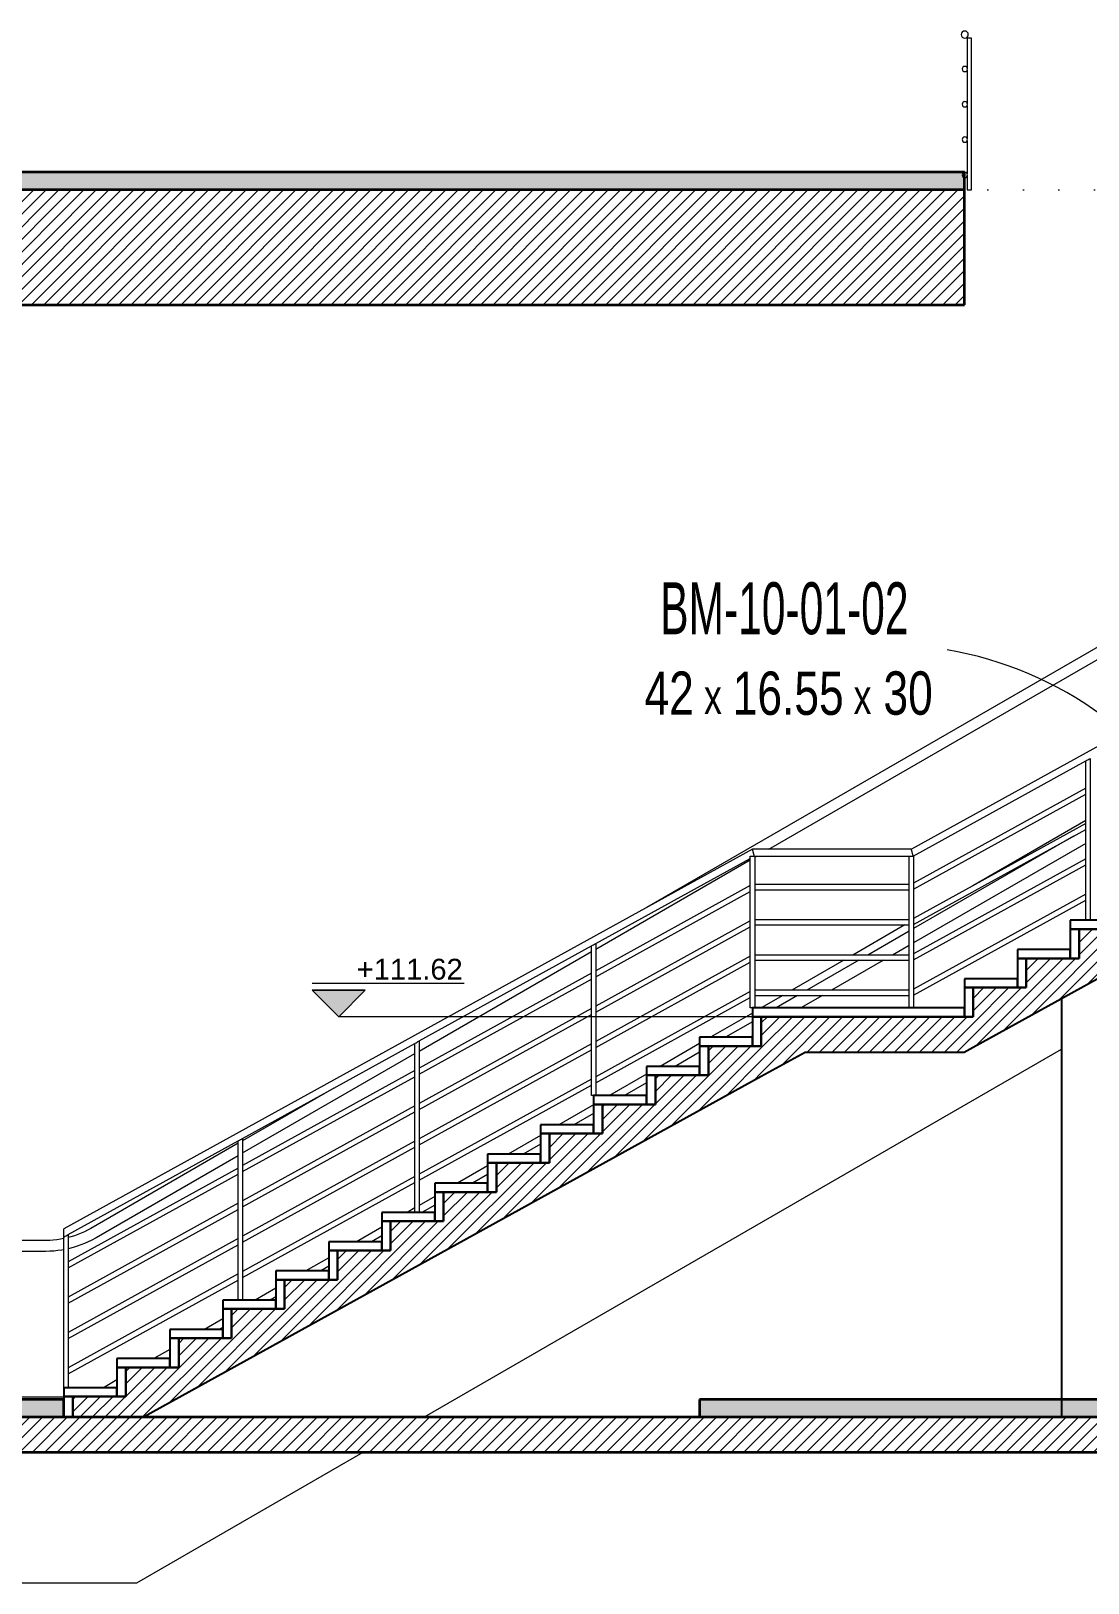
# Model space of a CAD drawing. Header units: centimetres. Extents: x -15511 to 6948, y 9649 to 14173.
# Drawn here: x -5521 to -4922, y 10841 to 11720 of the extents above; entities that cross this region are included whole.
import ezdxf

# ---------------------------------------------------------------- set-up
doc = ezdxf.new("R2010")
doc.units = ezdxf.units.CM
doc.header["$LTSCALE"] = 200
doc.linetypes.add('Dot 1mm', pattern=[0.1, 0, -0.1])
for name, color, linetype, lineweight in [('A-DETL-THIN', 151, 'Continuous', 9), ('A-FLOR', 192, 'Continuous', 9), ('A-FLOR-HRAL', 11, 'Continuous', 9), ('A-FLOR-LEVL', 51, 'Continuous', 9), ('A-FLOR-PATT', 8, 'Continuous', 35), ('A-GENM', 13, 'Continuous', 9), ('A-WALL', 113, 'Continuous', 9), ('G-ANNO-DIMS', 111, 'Continuous', 9), ('S-STRS', 31, 'Continuous', 9), ('S-STRS-IDEN', 31, 'Continuous', 9)]:
    doc.layers.add(name, color=color, linetype=linetype, lineweight=lineweight)
doc.styles.add('Arial_4', font='arial.ttf', dxfattribs={"height": 11.802395})
doc.styles.add('Swis721 LtCn BT_1', font='swisscl.ttf', dxfattribs={"height": 19.599384})
doc.styles.add('Swis721 LtCn BT_3', font='swisscl.ttf', dxfattribs={"height": 24.49923})
doc.styles.add('Swis721 LtCn BT_4', font='swisscl.ttf', dxfattribs={"width": 0.8, "height": 29.399076})
pattern_1 = [(45, (-4285.505, 12015), (-3.535534, 3.535534), [])]
pattern_2 = [(50, (-4285.505, 12015), (72.87376, -6.37607), [7.62, -83.82]), (355, (-4285.505, 12015), (-14.097, 76.42244), [6.096, -67.056]), (100.451, (-4279.43, 12014.47), (58.77696, 70.04687), [6.476, -71.236]), (46.184, (-4285.505, 12035.32), (108.4314, -16.81745), [11.43, -125.73]), (96.636, (-4276.47, 12033.92), (94.961, 98.9709), [9.714, -106.854]), (351.184, (-4285.5, 12035.32), (94.9623, 98.9702), [9.144, -100.584]), (21, (-4275.345, 12030.24), (60.64565, -40.90654), [7.62, -83.82]), (326, (-4275.345, 12030.24), (24.72083, 73.67493), [6.096, -67.056]), (71.451, (-4270.29, 12026.83), (85.3669, 32.76874), [6.476, -71.236]), (37.5, (-4285.505, 12015), (1.235525, 33.82243), [3.353, -62.89, 3.353, -64.719, -67.31]), (37.5, (-4285.505, 12015), (1.235525, 33.82243), [-134.315, 3.353, -63.957]), (7.5, (-4285.505, 12015), (26.72815, 40.07255), [3.353, -35.458, 3.353, -61.366, -25.654]), (7.5, (-4285.505, 12015), (26.72815, 40.07255), [-103.53, 3.353, -22.301]), (327.5, (-4308.16, 12015), (54.23632, -2.29212), [3.353, -22.047, 3.353, -75.895, -105.156]), (327.5, (-4308.16, 12015), (54.23632, -2.29212), [-104.648, 3.353, -101.803]), (317.5, (-4318.32, 12015), (59.25158, 10.17014), [3.353, -29.667, 3.353, -49.276, -74.676]), (317.5, (-4318.32, 12015), (59.25158, 10.17014), [-85.649, 3.353, -71.323])]

# ---------------------------------------------------------------- blocks, each defined once
blk = doc.blocks.new('Railing - 25mm 2-265523-A')
at = {"layer": 'A-FLOR-HRAL'}
for p, q in [((-4990.49, 11716), (-4990.49, 11699.1)), ((-4987.99, 11716), (-4990.49, 11716)), ((-4987.99, 11630), (-4987.99, 11716)), ((-4990.49, 11697.9), (-4990.49, 11679.1)), ((-4990.49, 11677.9), (-4990.49, 11659.1)), ((-4990.49, 11657.9), (-4990.49, 11639.1)), ((-4990.49, 11637.9), (-4990.49, 11630)), ((-4990.49, 11630), (-4987.99, 11630))]:
    blk.add_line(p, q, dxfattribs=at)
blk = doc.blocks.new('Railing - Railing-1538108-A')
at = {"layer": 'A-FLOR-HRAL', "lineweight": 18}
for centre, radius, start, end in [((-4991.74, 11718), 2, 0, 180), ((-4991.74, 11718), 2, 180, 0), ((-4991.74, 11698.5), 1.5, 0, 180), ((-4991.74, 11698.5), 1.5, 180, 0), ((-4991.74, 11678.5), 1.5, 0, 180), ((-4991.74, 11678.5), 1.5, 180, 0), ((-4991.74, 11658.5), 1.5, 0, 180), ((-4991.74, 11658.5), 1.5, 180, 0), ((-4991.74, 11638.5), 1.5, 0, 180), ((-4991.74, 11638.5), 1.5, 180, 0)]:
    blk.add_arc(centre, radius, start, end, dxfattribs=at)
blk.add_blockref('Railing - 25mm 2-265523-A', (0, 0))
blk = doc.blocks.new('Railing - 25mm 2-1643199-A')
at = {"layer": 'A-FLOR-HRAL'}
for p, q in [((1075.52, 11038.36), (1075.52, 10951.55)), ((1078.02, 10951.55), (1078.02, 11036.98))]:
    blk.add_line(p, q, dxfattribs=at)
at = {"layer": 'A-FLOR-HRAL', "flags": 128}
for points in [[(1076.77, 11037.67), (1076.22, 11037.97), (1075.79, 11038.21), (1075.55, 11038.34)], [(1077.99, 11037), (1077.74, 11037.13), (1077.31, 11037.37), (1076.77, 11037.67)]]:
    blk.add_lwpolyline(points, dxfattribs=at)
blk = doc.blocks.new('Railing - 25mm 2-V21-A')
at = {"layer": 'A-FLOR-HRAL'}
for p, q in [((176.77, 11484.33), (176.77, 11398.33)), ((178.02, 11484.33), (176.77, 11484.33)), ((179.27, 11484.33), (178.02, 11484.33)), ((179.27, 11398.33), (179.27, 11484.33)), ((178.02, 11398.33), (179.27, 11398.33))]:
    blk.add_line(p, q, dxfattribs=at)
blk = doc.blocks.new('Railing - 25mm 2-V20-A')
at = {"layer": 'A-FLOR-HRAL'}
for p, q in [((596.77, 11252.67), (596.77, 11166.67)), ((598.02, 11252.67), (596.77, 11252.67)), ((599.27, 11252.67), (598.02, 11252.67)), ((599.27, 11166.67), (599.27, 11252.67))]:
    blk.add_line(p, q, dxfattribs=at)
blk = doc.blocks.new('Railing - 25mm 2-1643206-A')
at = {"layer": 'A-FLOR-HRAL'}
for p, q in [((976.77, 11092.83), (976.77, 11001.19)), ((979.27, 11001.19), (979.27, 11091.45))]:
    blk.add_line(p, q, dxfattribs=at)
at = {"layer": 'A-FLOR-HRAL', "flags": 128}
for points in [[(978.02, 11092.14), (977.47, 11092.44), (977.04, 11092.68), (976.8, 11092.81)], [(979.24, 11091.47), (978.99, 11091.6), (978.56, 11091.84), (978.02, 11092.14)]]:
    blk.add_lwpolyline(points, dxfattribs=at)
blk = doc.blocks.new('Railing - 25mm 2-1643208-A')
at = {"layer": 'A-FLOR-HRAL'}
for p, q in [((876.77, 11147.99), (876.77, 11050.83)), ((879.27, 11050.83), (879.27, 11146.61))]:
    blk.add_line(p, q, dxfattribs=at)
at = {"layer": 'A-FLOR-HRAL', "flags": 128}
for points in [[(878.02, 11147.3), (877.47, 11147.6), (877.04, 11147.84), (876.8, 11147.97)], [(879.24, 11146.62), (878.99, 11146.76), (878.56, 11147), (878.02, 11147.3)]]:
    blk.add_lwpolyline(points, dxfattribs=at)
blk = doc.blocks.new('Railing - 25mm 2-1643204-A')
at = {"layer": 'A-FLOR-HRAL'}
for p, q in [((686.77, 11252.79), (686.77, 11166.67)), ((689.27, 11166.67), (689.27, 11251.41)), ((688.02, 11166.67), (689.27, 11166.67))]:
    blk.add_line(p, q, dxfattribs=at)
at = {"layer": 'A-FLOR-HRAL', "flags": 128}
for points in [[(688.02, 11252.1), (687.47, 11252.4), (687.04, 11252.64), (686.8, 11252.77)], [(689.24, 11251.43), (688.99, 11251.56), (688.56, 11251.8), (688.02, 11252.1)]]:
    blk.add_lwpolyline(points, dxfattribs=at)
blk = doc.blocks.new('Railing - Railing-1643789-A')
at = {"layer": 'A-FLOR-HRAL'}
for p, q in [((-4601.98, 11488.33), (-5021.98, 11256.67)), ((-5020.95, 11252.67), (-4923.2, 11306.59)), ((-4923.21, 11291.15), (-5020.73, 11237.36)), ((-5020.73, 11233.93), (-4923.21, 11287.72)), ((-4923.21, 11271.15), (-5020.73, 11217.36)), ((-5020.73, 11213.93), (-4923.22, 11267.72)), ((-5111.98, 11256.67), (-5501.98, 11041.55)), ((-5200.76, 11203.13), (-5113.23, 11251.41)), ((-5021.98, 11256.67), (-5111.98, 11256.67)), ((-5110.73, 11252.67), (-5023.23, 11252.67)), ((-4923.22, 11251.14), (-5020.73, 11197.36)), ((-5020.73, 11193.93), (-4923.22, 11247.72)), ((-5113.23, 11235.98), (-5200.76, 11187.7)), ((-5023.23, 11236.67), (-5110.73, 11236.67)), ((-5110.73, 11233.67), (-5023.23, 11233.67)), ((-5200.76, 11184.27), (-5113.23, 11232.55)), ((-4923.23, 11231.14), (-5020.73, 11177.36)), ((-5020.73, 11173.93), (-4923.23, 11227.71)), ((-5023.23, 11216.67), (-5110.73, 11216.67)), ((-5113.23, 11215.98), (-5200.75, 11167.7)), ((-5200.75, 11164.28), (-5113.23, 11212.55)), ((-5110.73, 11213.67), (-5023.23, 11213.67)), ((-5300.76, 11147.97), (-5203.2, 11201.78)), ((-5113.23, 11195.98), (-5200.74, 11147.71)), ((-5200.74, 11144.28), (-5113.23, 11192.55)), ((-5023.23, 11196.67), (-5110.73, 11196.67)), ((-5110.73, 11193.67), (-5023.23, 11193.67)), ((-5203.21, 11186.35), (-5300.76, 11132.54)), ((-5300.76, 11129.11), (-5203.21, 11182.92)), ((-5113.21, 11175.99), (-5200.74, 11127.71)), ((-5200.74, 11124.29), (-5113.22, 11172.56)), ((-5023.21, 11176.67), (-5110.73, 11176.67)), ((-5110.73, 11173.67), (-5023.22, 11173.67)), ((-5203.21, 11166.34), (-5300.75, 11112.54)), ((-5300.75, 11109.12), (-5203.22, 11162.92)), ((-5400.76, 11092.81), (-5303.2, 11146.62)), ((-5203.22, 11146.34), (-5300.75, 11092.55)), ((-5300.75, 11089.12), (-5203.22, 11142.91)), ((-5303.21, 11131.19), (-5400.76, 11077.38)), ((-5400.76, 11073.96), (-5303.21, 11127.76)), ((-5203.23, 11126.34), (-5300.74, 11072.55)), ((-5300.74, 11069.13), (-5203.23, 11122.91)), ((-5303.21, 11111.19), (-5400.75, 11057.39)), ((-5400.75, 11053.96), (-5303.21, 11107.76)), ((-5499.51, 11038.34), (-5403.2, 11091.47)), ((-5303.22, 11091.18), (-5400.75, 11037.39)), ((-5400.74, 11033.96), (-5303.22, 11087.76)), ((-5403.21, 11076.03), (-5499.51, 11022.91)), ((-5499.51, 11019.49), (-5403.21, 11072.6)), ((-5303.23, 11071.18), (-5400.74, 11017.39)), ((-5400.74, 11013.97), (-5303.23, 11067.75)), ((-5403.21, 11056.03), (-5499.5, 11002.92)), ((-5499.5, 10999.49), (-5403.22, 11052.6)), ((-5403.22, 11036.02), (-5499.49, 10982.92)), ((-5499.49, 10979.49), (-5403.22, 11032.6)), ((-5403.23, 11016.02), (-5499.49, 10962.92)), ((-5499.49, 10959.5), (-5403.23, 11012.59))]:
    blk.add_line(p, q, dxfattribs=at)
at = {"layer": 'A-FLOR-HRAL', "flags": 128}
for points in [[(-5501.98, 11039.26), (-5501.98, 11039.85), (-5501.98, 11040.41), (-5501.98, 11040.88), (-5501.98, 11041.24), (-5501.98, 11041.47), (-5501.98, 11041.55)], [(-5501.98, 11036.98), (-5501.98, 11037.06), (-5501.98, 11037.29), (-5501.98, 11037.65), (-5501.98, 11038.12), (-5501.98, 11038.67), (-5501.98, 11039.26)], [(-5501.98, 11019.83), (-5501.98, 11020.28), (-5501.98, 11020.69), (-5501.98, 11021.05), (-5501.98, 11021.32), (-5501.98, 11021.49), (-5501.98, 11021.55)], [(-5501.98, 11018.12), (-5501.98, 11018.18), (-5501.98, 11018.35), (-5501.98, 11018.62), (-5501.98, 11018.98), (-5501.98, 11019.39), (-5501.98, 11019.83)], [(-5501.98, 10999.83), (-5501.98, 11000.28), (-5501.98, 11000.69), (-5501.98, 11001.05), (-5501.98, 11001.32), (-5501.98, 11001.49), (-5501.98, 11001.55)], [(-5501.98, 10998.12), (-5501.98, 10998.18), (-5501.98, 10998.35), (-5501.98, 10998.62), (-5501.98, 10998.98), (-5501.98, 10999.39), (-5501.98, 10999.83)], [(-5501.98, 10979.83), (-5501.98, 10980.28), (-5501.98, 10980.69), (-5501.98, 10981.05), (-5501.98, 10981.32), (-5501.98, 10981.49), (-5501.98, 10981.55)], [(-5501.98, 10978.12), (-5501.98, 10978.18), (-5501.98, 10978.35), (-5501.98, 10978.62), (-5501.98, 10978.98), (-5501.98, 10979.39), (-5501.98, 10979.83)], [(-5501.98, 10959.83), (-5501.98, 10960.28), (-5501.98, 10960.69), (-5501.98, 10961.05), (-5501.98, 10961.32), (-5501.98, 10961.49), (-5501.98, 10961.55)], [(-5501.98, 10958.12), (-5501.98, 10958.18), (-5501.98, 10958.35), (-5501.98, 10958.62), (-5501.98, 10958.98), (-5501.98, 10959.39), (-5501.98, 10959.83)]]:
    blk.add_lwpolyline(points, dxfattribs=at)
at = {"layer": 'A-FLOR-HRAL'}
for points, knots in [([(-5111.47, 11254.67), (-5111.51, 11254.84), (-5111.6, 11255.19), (-5111.73, 11255.68), (-5111.84, 11256.1), (-5111.95, 11256.53), (-5111.98, 11256.67), (-5111.98, 11256.67)], [0, 0, 0, 0, 0.0833333, 0.1666667, 0.25, 0.3333333, 0.5, 0.5, 0.5, 0.5]), ([(-5110.95, 11252.67), (-5110.95, 11252.67), (-5110.99, 11252.81), (-5111.1, 11253.24), (-5111.21, 11253.66), (-5111.33, 11254.14), (-5111.42, 11254.49), (-5111.47, 11254.67)], [0.5, 0.5, 0.5, 0.5, 0.6666667, 0.75, 0.8333333, 0.9166667, 1, 1, 1, 1]), ([(-5021.47, 11254.67), (-5021.51, 11254.84), (-5021.6, 11255.19), (-5021.73, 11255.68), (-5021.84, 11256.1), (-5021.95, 11256.53), (-5021.98, 11256.67), (-5021.98, 11256.67)], [0, 0, 0, 0, 0.0833333, 0.1666667, 0.25, 0.3333333, 0.5, 0.5, 0.5, 0.5]), ([(-5020.95, 11252.67), (-5020.95, 11252.67), (-5020.99, 11252.81), (-5021.1, 11253.24), (-5021.21, 11253.66), (-5021.33, 11254.14), (-5021.42, 11254.49), (-5021.47, 11254.67)], [0.5, 0.5, 0.5, 0.5, 0.6666667, 0.75, 0.8333333, 0.9166667, 1, 1, 1, 1])]:
    blk.add_open_spline(points, degree=3, knots=knots, dxfattribs=at)
at = {"extrusion": (0, 0, -1), "zscale": -1}
for name, p in [('Railing - 25mm 2-1643206-A', (3943.97, 215.12)), ('Railing - 25mm 2-V21-A', (4933.97, -231.67)), ('Railing - 25mm 2-V20-A', (4423.97, 0)), ('Railing - 25mm 2-1643204-A', (4513.97, -49.64)), ('Railing - 25mm 2-1643208-A', (4423.97, 0)), ('Railing - 25mm 2-1643206-A', (4423.97, 0)), ('Railing - 25mm 2-1643199-A', (4423.97, 0))]:
    blk.add_blockref(name, p, dxfattribs=at)
blk = doc.blocks.new('A-YURUYEN MERDIVEN - 695_00-V31-A')
at = {"layer": 'A-GENM'}
for p, q in [((-4338.01, 11705.08), (-5171.98, 11223.58)), ((-5102.66, 11256.67), (-4335.01, 11699.88)), ((-4923.21, 11272.8), (-4987.22, 11235.84)), ((-4930.08, 11263.93), (-5020.73, 11211.59)), ((-5110.73, 11252.01), (-5109.59, 11252.67)), ((-4923.22, 11259.81), (-5020.73, 11203.51)), ((-5200.77, 11200.02), (-5113.23, 11250.56)), ((-5025.63, 11213.67), (-5055.07, 11196.67)), ((-5023.23, 11210.15), (-5046.59, 11196.67)), ((-5300.77, 11142.28), (-5203.2, 11198.62)), ((-5023.23, 11202.07), (-5032.6, 11196.66)), ((-5060.27, 11193.67), (-5089.71, 11176.67)), ((-5051.78, 11193.67), (-5081.23, 11176.67)), ((-5037.78, 11193.67), (-5067.23, 11176.67)), ((-5094.89, 11173.68), (-5107.03, 11166.67)), ((-5086.42, 11173.67), (-5098.55, 11166.67)), ((-5072.42, 11173.67), (-5084.55, 11166.67)), ((-5111.98, 11163.81), (-5135.69, 11150.12)), ((-5111.98, 11158.91), (-5127.21, 11150.12)), ((-5141.98, 11146.49), (-5164.35, 11133.57)), ((-5111.98, 11150.83), (-5113.21, 11150.12)), ((-5400.78, 11084.55), (-5303.19, 11140.89)), ((-5297.79, 10935), (-4936.98, 11143.32)), ((-5141.98, 11141.59), (-5155.87, 11133.57)), ((-5171.98, 11129.17), (-5193.01, 11117.02)), ((-5349.17, 11121.27), (-5400.77, 11091.48)), ((-5171.98, 11124.27), (-5184.53, 11117.02)), ((-5201.98, 11111.84), (-5221.67, 11100.48)), ((-5201.98, 11106.95), (-5213.19, 11100.48)), ((-5231.98, 11094.52), (-5250.33, 11083.93)), ((-5403.2, 11090.07), (-5486.75, 11041.83)), ((-5231.98, 11089.62), (-5241.85, 11083.93)), ((-5483.75, 11036.64), (-5403.19, 11083.15)), ((-5261.98, 11077.2), (-5278.99, 11067.38)), ((-5261.98, 11072.3), (-5270.51, 11067.38)), ((-5291.98, 11059.88), (-5300.73, 11054.83)), ((-5303.23, 11053.39), (-5307.65, 11050.83)), ((-5291.98, 11054.98), (-5299.17, 11050.83)), ((-5321.98, 11042.56), (-5336.31, 11034.29)), ((-5512.25, 11035), (-5648.79, 11035)), ((-5321.98, 11037.66), (-5327.83, 11034.29)), ((-5648.79, 11029), (-5512.25, 11029)), ((-5351.98, 11025.24), (-5364.98, 11017.74)), ((-5351.98, 11020.34), (-5356.49, 11017.74)), ((-5381.98, 11007.92), (-5393.64, 11001.19)), ((-5381.98, 11003.02), (-5385.15, 11001.19)), ((-5411.98, 10990.6), (-5422.3, 10984.64)), ((-5411.98, 10985.7), (-5413.81, 10984.64)), ((-5441.98, 10973.28), (-5450.96, 10968.1)), ((-5441.98, 10968.38), (-5442.47, 10968.1)), ((-5471.98, 10955.96), (-5479.62, 10951.55)), ((-5501.98, 10946.24), (-5648.79, 10946.24)), ((-5460.6, 10841), (-5332.43, 10915)), ((-5746.79, 10841), (-5460.6, 10841))]:
    blk.add_line(p, q, dxfattribs=at)
at = {"layer": 'A-GENM', "flags": 128}
for points in [[(-5486.75, 11041.83), (-5488.54, 11040.85), (-5490.36, 11039.94), (-5492.22, 11039.1), (-5494.12, 11038.33), (-5496.04, 11037.65), (-5497.98, 11037.04), (-5499.52, 11036.62)], [(-5501.95, 11036.05), (-5503.95, 11035.68), (-5505.97, 11035.39), (-5508, 11035.18), (-5510.03, 11035.05), (-5512.07, 11035), (-5512.25, 11035)], [(-5499.53, 11030.45), (-5498.71, 11030.63), (-5496.5, 11031.22), (-5494.32, 11031.89), (-5492.17, 11032.65), (-5490.06, 11033.5), (-5487.98, 11034.43), (-5485.93, 11035.44), (-5483.93, 11036.53), (-5483.75, 11036.64)], [(-5512.25, 11029), (-5509.97, 11029.05), (-5507.7, 11029.18), (-5505.43, 11029.41), (-5503.17, 11029.73), (-5501.94, 11029.95)]]:
    blk.add_lwpolyline(points, dxfattribs=at)
blk = doc.blocks.new('Spot Elevations - IUAS_A_SECTION_FLOOR_CONCRETE-1317280-A')
at = {"layer": 'G-ANNO-DIMS'}
blk.add_hatch(color=256, dxfattribs=at).paths.add_polyline_path([(-6011.89, 11645), (-6026.89, 11630), (-6041.89, 11645)], flags=0)
for p, q in [((-6041.89, 11649), (-5955.82, 11649)), ((-6041.89, 11645), (-6011.89, 11645)), ((-6026.89, 11630), (-6041.89, 11645)), ((-6011.89, 11645), (-6041.89, 11645)), ((-6041.89, 11645), (-6026.89, 11630)), ((-6011.89, 11645), (-6026.89, 11630)), ((-6026.89, 11630), (-6011.89, 11645))]:
    blk.add_line(p, q, dxfattribs=at)
blk = doc.blocks.new('NRCN_stair Tag_3mm_ - Stair Tag-1717967-A')
at = {"layer": 'S-STRS-IDEN', "char_height": 19.5994, "width": 11.28, "attachment_point": 2, "line_spacing_factor": 0.971848, "style": 'Swis721 LtCn BT_1', "bg_fill": 3, "box_fill_scale": 1.25, "bg_fill_color": 0, "bg_fill_transparency": 0}
for insert in [(-5134.39, 11352.79), (-5049.7, 11352.79)]:
    blk.add_mtext('\\fSwis721 LtCn BT|b0|i0|c162|p34|;x', dxfattribs=dict(at, insert=insert))
at = {"layer": 'S-STRS-IDEN', "insert": (-5023.85, 11357.29), "char_height": 24.499, "width": 37.2, "attachment_point": 2, "line_spacing_factor": 0.971848, "style": 'Swis721 LtCn BT_3', "bg_fill": 3, "box_fill_scale": 1.25, "bg_fill_color": 0, "bg_fill_transparency": 0}
blk.add_mtext('30', dxfattribs=at)

msp = doc.modelspace()

# ---------------------------------------------------------------- hatches: boundary and pattern name
at = {"layer": 'A-FLOR-PATT', "lineweight": 9}
h = msp.add_hatch(dxfattribs=at)
h.set_pattern_fill('FP_2', color=256, style=0, pattern_type=2)
h.set_pattern_definition(pattern_2)
h.paths.add_polyline_path([(-8532.22, 11630), (-6821.85, 11630), (-6821.85, 11640), (-8532.22, 11640), (-8532.22, 11638.01)], flags=0)
h.paths.add_polyline_path([(-4067.29, 11630), (-661.98, 11630), (-661.98, 11640), (-4091.98, 11640), (-4091.98, 11631.23), (-4086.98, 11631.23), (-4086.98, 11630)], flags=0)
h.paths.add_polyline_path([(-337.97, 11630), (-331.98, 11630), (-331.98, 11640), (-656.12, 11640), (-656.12, 11630), (-380.83, 11630)], flags=0)
h.paths.add_polyline_path([(-6811.98, 11630), (-4991.98, 11630), (-4991.98, 11640), (-6811.98, 11640)], flags=0)
h = msp.add_hatch(dxfattribs=at)
h.set_pattern_fill('FP_1', color=256, style=0, pattern_type=2)
h.set_pattern_definition(pattern_1)
h.paths.add_polyline_path([(-661.98, 11565), (-661.98, 11630), (-4086.98, 11630), (-4086.98, 11609.69), (-4091.98, 11609.69), (-4091.98, 11565), (-680.89, 11565)], flags=0)
h.paths.add_polyline_path([(-6661.98, 11565), (-4991.98, 11565), (-4991.98, 11630), (-6811.98, 11630), (-6811.98, 11565), (-6682.09, 11565)], flags=0)
h = msp.add_hatch(dxfattribs=at)
h.set_pattern_fill('FP_2', color=256, style=0, pattern_type=2)
h.set_pattern_definition(pattern_2)
h.paths.add_polyline_path([(5363.17, 10935), (5388.02, 10935), (5388.02, 10945), (4668.02, 10945), (4668.02, 10935), (5320.31, 10935)], flags=0)
h.paths.add_polyline_path([(-14311.98, 10935), (-11851.98, 10935), (-11851.98, 10945), (-14311.98, 10945)], flags=0)
h.paths.add_polyline_path([(4634.46, 10935), (4648.02, 10935), (4648.02, 10945), (2928.02, 10945), (2928.02, 10935), (4591.59, 10935)], flags=0)
h.paths.add_polyline_path([(-11331.63, 10935), (-9952.98, 10935), (-9952.98, 10945), (-11331.63, 10945)], flags=0)
h.paths.add_polyline_path([(2405.44, 10935), (2407.66, 10935), (2407.66, 10945), (1078.02, 10945), (1078.02, 10935), (2233.98, 10935)], flags=0)
h.paths.add_polyline_path([(-6661.98, 10935), (-5501.98, 10935), (-5501.98, 10945), (-6661.98, 10945)], flags=0)
h.paths.add_polyline_path([(-852.36, 10935), (-811.98, 10935), (-811.98, 10945), (-5141.98, 10945), (-5141.98, 10935), (-938.09, 10935)], flags=0)
h = msp.add_hatch(dxfattribs=at)
h.set_pattern_fill('FP_1', color=256, style=0, pattern_type=2)
h.set_pattern_definition(pattern_1)
h.paths.add_polyline_path([(-14311.98, 10915), (-11851.98, 10915), (-11851.98, 10935), (-14311.98, 10935)], flags=0)
h.paths.add_polyline_path([(5363.17, 10915), (5388.02, 10915), (5388.02, 10935), (2928.02, 10935), (2928.02, 10915), (5320.31, 10915)], flags=0)
h.paths.add_polyline_path([(-11331.63, 10915), (-9952.98, 10915), (-9952.98, 10935), (-11331.63, 10935)], flags=0)
h.paths.add_polyline_path([(2405.44, 10915), (2407.66, 10915), (2407.66, 10935), (1078.02, 10935), (1078.02, 10915), (2233.98, 10915)], flags=0)
h.paths.add_polyline_path([(-6811.98, 10915), (-661.98, 10915), (-661.98, 10935), (-6811.98, 10935)], flags=0)
at = {"layer": 'S-STRS'}
h = msp.add_hatch(dxfattribs=at)
h.set_pattern_fill('FP_1', color=256, style=0, pattern_type=2)
h.set_pattern_definition(pattern_1)
h.paths.add_polyline_path([(-4986.98, 11144.54), (-4596.98, 11359.66), (-4596.98, 11376.79), (-4626.98, 11376.79), (-4626.98, 11360.24), (-4656.98, 11360.24), (-4656.98, 11343.69), (-4686.98, 11343.69), (-4686.98, 11327.14), (-4716.98, 11327.14), (-4716.98, 11310.6), (-4746.98, 11310.6), (-4746.98, 11294.05), (-4776.98, 11294.05), (-4776.98, 11277.5), (-4806.98, 11277.5), (-4806.98, 11260.95), (-4836.98, 11260.95), (-4836.98, 11244.4), (-4866.98, 11244.4), (-4866.98, 11227.86), (-4896.98, 11227.86), (-4896.98, 11211.31), (-4926.98, 11211.31), (-4926.98, 11194.76), (-4956.98, 11194.76), (-4956.98, 11178.21), (-4986.98, 11178.21), (-4986.98, 11151.76)], flags=0)
h = msp.add_hatch(dxfattribs=at)
h.set_pattern_fill('FP_1', color=256, style=0, pattern_type=2)
h.set_pattern_definition(pattern_1)
h.paths.add_polyline_path([(-5106.98, 11127.99), (-5082.19, 11141.67), (-4992.19, 11141.67), (-4986.98, 11144.54), (-4986.98, 11161.67), (-5106.98, 11161.67), (-5106.98, 11145.12)], flags=0)
h = msp.add_hatch(dxfattribs=at)
h.set_pattern_fill('FP_1', color=256, style=0, pattern_type=2)
h.set_pattern_definition(pattern_1)
h.paths.add_polyline_path([(-5496.98, 10935), (-5456.86, 10935), (-5106.98, 11127.99), (-5106.98, 11145.12), (-5136.98, 11145.12), (-5136.98, 11128.57), (-5166.98, 11128.57), (-5166.98, 11112.02), (-5196.98, 11112.02), (-5196.98, 11095.48), (-5226.98, 11095.48), (-5226.98, 11078.93), (-5256.98, 11078.93), (-5256.98, 11062.38), (-5286.98, 11062.38), (-5286.98, 11045.83), (-5316.98, 11045.83), (-5316.98, 11029.29), (-5346.98, 11029.29), (-5346.98, 11012.74), (-5376.98, 11012.74), (-5376.98, 10996.19), (-5406.98, 10996.19), (-5406.98, 10979.64), (-5436.98, 10979.64), (-5436.98, 10963.1), (-5466.98, 10963.1), (-5466.98, 10946.55), (-5496.98, 10946.55)], flags=0)

# ---------------------------------------------------------------- linework, layer by layer
at = {"layer": 'A-DETL-THIN'}
msp.add_arc((-5038.17, 11161.28), 211.45, 27.90824, 80.09176, dxfattribs=at)
at = {"layer": 'A-FLOR', "lineweight": 35}
for p, q in [((-4991.98, 11640), (-6811.98, 11640)), ((-4991.98, 11565), (-4991.98, 11640)), ((-4991.98, 11630), (-6811.98, 11630)), ((-6661.98, 11565), (-4991.98, 11565)), ((-5501.98, 10945), (-6661.98, 10945)), ((-5501.98, 10935), (-5501.98, 10945)), ((-4621.98, 10945), (-5141.98, 10945)), ((-5141.98, 10945), (-5141.98, 10935)), ((-6661.98, 10935), (-811.98, 10935)), ((-6661.98, 10915), (-811.98, 10915))]:
    msp.add_line(p, q, dxfattribs=at)
at = {"layer": 'A-FLOR-LEVL', "linetype": 'Dot 1mm'}
for p, q in [((-15511.05, 11630), (6947.94, 11630)), ((-15511.05, 10935), (6947.94, 10935))]:
    msp.add_line(p, q, dxfattribs=at)
at = {"layer": 'A-WALL', "lineweight": 25}
msp.add_line((-4936.98, 11171.42), (-4936.98, 10935), dxfattribs=at)
at = {"layer": 'G-ANNO-DIMS'}
msp.add_line((-5083.8, 11161.67), (-5346.32, 11161.67), dxfattribs=at)
at = {"layer": 'S-STRS', "lineweight": 25}
for p, q in [((-4986.98, 11144.54), (-4596.98, 11359.66)), ((-4901.98, 11216.31), (-4931.98, 11216.31)), ((-4931.98, 11216.31), (-4931.98, 11211.31)), ((-4931.98, 11211.31), (-4931.98, 11194.76)), ((-4926.98, 11211.31), (-4931.98, 11211.31)), ((-4931.98, 11211.31), (-4901.98, 11211.31)), ((-4896.98, 11211.31), (-4926.98, 11211.31)), ((-4926.98, 11211.31), (-4926.98, 11194.76)), ((-4926.98, 11194.76), (-4926.98, 11211.31)), ((-4931.98, 11199.76), (-4961.98, 11199.76)), ((-4961.98, 11199.76), (-4961.98, 11194.76)), ((-4931.98, 11194.76), (-4931.98, 11199.76)), ((-4961.98, 11194.76), (-4961.98, 11178.21)), ((-4956.98, 11194.76), (-4961.98, 11194.76)), ((-4961.98, 11194.76), (-4931.98, 11194.76)), ((-4926.98, 11194.76), (-4956.98, 11194.76)), ((-4956.98, 11194.76), (-4956.98, 11178.21)), ((-4956.98, 11178.21), (-4956.98, 11194.76)), ((-4931.98, 11194.76), (-4926.98, 11194.76)), ((-4961.98, 11183.21), (-4991.98, 11183.21)), ((-4991.98, 11183.21), (-4991.98, 11178.21)), ((-4961.98, 11178.21), (-4961.98, 11183.21)), ((-4991.98, 11178.21), (-4991.98, 11161.67)), ((-4986.98, 11178.21), (-4991.98, 11178.21)), ((-4991.98, 11178.21), (-4961.98, 11178.21)), ((-4956.98, 11178.21), (-4986.98, 11178.21)), ((-4986.98, 11178.21), (-4986.98, 11161.67)), ((-4986.98, 11161.67), (-4986.98, 11178.21)), ((-4961.98, 11178.21), (-4956.98, 11178.21)), ((-4991.98, 11166.67), (-5111.98, 11166.67)), ((-5111.98, 11166.67), (-5111.98, 11161.67)), ((-4991.98, 11161.67), (-4991.98, 11166.67)), ((-5111.98, 11161.67), (-4991.98, 11161.67)), ((-5111.98, 11161.67), (-5111.98, 11145.12)), ((-5106.98, 11161.67), (-5111.98, 11161.67)), ((-4986.98, 11161.67), (-5106.98, 11161.67)), ((-5106.98, 11161.67), (-5106.98, 11145.12)), ((-5106.98, 11145.12), (-5106.98, 11161.67)), ((-4991.98, 11161.67), (-4986.98, 11161.67)), ((-5111.98, 11150.12), (-5141.98, 11150.12)), ((-5141.98, 11150.12), (-5141.98, 11145.12)), ((-5111.98, 11145.12), (-5111.98, 11150.12)), ((-5141.98, 11145.12), (-5141.98, 11128.57)), ((-5136.98, 11145.12), (-5141.98, 11145.12)), ((-5141.98, 11145.12), (-5111.98, 11145.12)), ((-5106.98, 11145.12), (-5136.98, 11145.12)), ((-5136.98, 11145.12), (-5136.98, 11128.57)), ((-5136.98, 11128.57), (-5136.98, 11145.12)), ((-5111.98, 11145.12), (-5106.98, 11145.12)), ((-5106.98, 11127.99), (-5082.19, 11141.67)), ((-5082.19, 11141.67), (-4992.19, 11141.67)), ((-4992.19, 11141.67), (-4986.98, 11144.54)), ((-5141.98, 11133.57), (-5171.98, 11133.57)), ((-5171.98, 11133.57), (-5171.98, 11128.57)), ((-5171.98, 11128.57), (-5171.98, 11112.02)), ((-5166.98, 11128.57), (-5171.98, 11128.57)), ((-5171.98, 11128.57), (-5141.98, 11128.57)), ((-5136.98, 11128.57), (-5166.98, 11128.57)), ((-5166.98, 11128.57), (-5166.98, 11112.02)), ((-5166.98, 11112.02), (-5166.98, 11128.57)), ((-5141.98, 11128.57), (-5141.98, 11133.57)), ((-5141.98, 11128.57), (-5136.98, 11128.57)), ((-5456.86, 10935), (-5106.98, 11127.99)), ((-5171.98, 11117.02), (-5201.98, 11117.02)), ((-5201.98, 11117.02), (-5201.98, 11112.02)), ((-5201.98, 11112.02), (-5201.98, 11095.48)), ((-5196.98, 11112.02), (-5201.98, 11112.02)), ((-5201.98, 11112.02), (-5171.98, 11112.02)), ((-5166.98, 11112.02), (-5196.98, 11112.02)), ((-5196.98, 11112.02), (-5196.98, 11095.48)), ((-5196.98, 11095.48), (-5196.98, 11112.02)), ((-5171.98, 11112.02), (-5171.98, 11117.02)), ((-5171.98, 11112.02), (-5166.98, 11112.02)), ((-5201.98, 11100.48), (-5231.98, 11100.48)), ((-5231.98, 11100.48), (-5231.98, 11095.48)), ((-5231.98, 11095.48), (-5231.98, 11078.93)), ((-5226.98, 11095.48), (-5231.98, 11095.48)), ((-5231.98, 11095.48), (-5201.98, 11095.48)), ((-5196.98, 11095.48), (-5226.98, 11095.48)), ((-5226.98, 11095.48), (-5226.98, 11078.93)), ((-5226.98, 11078.93), (-5226.98, 11095.48)), ((-5201.98, 11095.48), (-5201.98, 11100.48)), ((-5201.98, 11095.48), (-5196.98, 11095.48)), ((-5231.98, 11083.93), (-5261.98, 11083.93)), ((-5261.98, 11083.93), (-5261.98, 11078.93)), ((-5261.98, 11078.93), (-5261.98, 11062.38)), ((-5256.98, 11078.93), (-5261.98, 11078.93)), ((-5261.98, 11078.93), (-5231.98, 11078.93)), ((-5226.98, 11078.93), (-5256.98, 11078.93)), ((-5256.98, 11078.93), (-5256.98, 11062.38)), ((-5256.98, 11062.38), (-5256.98, 11078.93)), ((-5231.98, 11078.93), (-5231.98, 11083.93)), ((-5231.98, 11078.93), (-5226.98, 11078.93)), ((-5261.98, 11067.38), (-5291.98, 11067.38)), ((-5291.98, 11067.38), (-5291.98, 11062.38)), ((-5261.98, 11062.38), (-5261.98, 11067.38)), ((-5291.98, 11062.38), (-5291.98, 11045.83)), ((-5286.98, 11062.38), (-5291.98, 11062.38)), ((-5291.98, 11062.38), (-5261.98, 11062.38)), ((-5256.98, 11062.38), (-5286.98, 11062.38)), ((-5286.98, 11062.38), (-5286.98, 11045.83)), ((-5286.98, 11045.83), (-5286.98, 11062.38)), ((-5261.98, 11062.38), (-5256.98, 11062.38)), ((-5291.98, 11050.83), (-5321.98, 11050.83)), ((-5321.98, 11050.83), (-5321.98, 11045.83)), ((-5291.98, 11045.83), (-5291.98, 11050.83)), ((-5321.98, 11045.83), (-5321.98, 11029.29)), ((-5316.98, 11045.83), (-5321.98, 11045.83)), ((-5321.98, 11045.83), (-5291.98, 11045.83)), ((-5286.98, 11045.83), (-5316.98, 11045.83)), ((-5316.98, 11045.83), (-5316.98, 11029.29)), ((-5316.98, 11029.29), (-5316.98, 11045.83)), ((-5291.98, 11045.83), (-5286.98, 11045.83)), ((-5321.98, 11034.29), (-5351.98, 11034.29)), ((-5351.98, 11034.29), (-5351.98, 11029.29)), ((-5321.98, 11029.29), (-5321.98, 11034.29)), ((-5351.98, 11029.29), (-5351.98, 11012.74)), ((-5346.98, 11029.29), (-5351.98, 11029.29)), ((-5351.98, 11029.29), (-5321.98, 11029.29)), ((-5316.98, 11029.29), (-5346.98, 11029.29)), ((-5346.98, 11029.29), (-5346.98, 11012.74)), ((-5346.98, 11012.74), (-5346.98, 11029.29)), ((-5321.98, 11029.29), (-5316.98, 11029.29)), ((-5351.98, 11017.74), (-5381.98, 11017.74)), ((-5381.98, 11017.74), (-5381.98, 11012.74)), ((-5351.98, 11012.74), (-5351.98, 11017.74)), ((-5381.98, 11012.74), (-5381.98, 10996.19)), ((-5376.98, 11012.74), (-5381.98, 11012.74)), ((-5381.98, 11012.74), (-5351.98, 11012.74)), ((-5346.98, 11012.74), (-5376.98, 11012.74)), ((-5376.98, 11012.74), (-5376.98, 10996.19)), ((-5376.98, 10996.19), (-5376.98, 11012.74)), ((-5351.98, 11012.74), (-5346.98, 11012.74)), ((-5381.98, 11001.19), (-5411.98, 11001.19)), ((-5411.98, 11001.19), (-5411.98, 10996.19)), ((-5381.98, 10996.19), (-5381.98, 11001.19)), ((-5411.98, 10996.19), (-5411.98, 10979.64)), ((-5406.98, 10996.19), (-5411.98, 10996.19)), ((-5411.98, 10996.19), (-5381.98, 10996.19)), ((-5376.98, 10996.19), (-5406.98, 10996.19)), ((-5406.98, 10996.19), (-5406.98, 10979.64)), ((-5406.98, 10979.64), (-5406.98, 10996.19)), ((-5381.98, 10996.19), (-5376.98, 10996.19)), ((-5411.98, 10984.64), (-5441.98, 10984.64)), ((-5441.98, 10984.64), (-5441.98, 10979.64)), ((-5441.98, 10979.64), (-5441.98, 10963.1)), ((-5436.98, 10979.64), (-5441.98, 10979.64)), ((-5441.98, 10979.64), (-5411.98, 10979.64)), ((-5406.98, 10979.64), (-5436.98, 10979.64)), ((-5436.98, 10979.64), (-5436.98, 10963.1)), ((-5436.98, 10963.1), (-5436.98, 10979.64)), ((-5411.98, 10979.64), (-5411.98, 10984.64)), ((-5411.98, 10979.64), (-5406.98, 10979.64)), ((-5441.98, 10968.1), (-5471.98, 10968.1)), ((-5471.98, 10968.1), (-5471.98, 10963.1)), ((-5471.98, 10963.1), (-5471.98, 10946.55)), ((-5466.98, 10963.1), (-5471.98, 10963.1)), ((-5471.98, 10963.1), (-5441.98, 10963.1)), ((-5436.98, 10963.1), (-5466.98, 10963.1)), ((-5466.98, 10963.1), (-5466.98, 10946.55)), ((-5466.98, 10946.55), (-5466.98, 10963.1)), ((-5441.98, 10963.1), (-5441.98, 10968.1)), ((-5441.98, 10963.1), (-5436.98, 10963.1)), ((-5471.98, 10951.55), (-5501.98, 10951.55)), ((-5501.98, 10951.55), (-5501.98, 10946.55)), ((-5501.98, 10946.55), (-5501.98, 10935)), ((-5496.98, 10946.55), (-5501.98, 10946.55)), ((-5501.98, 10946.55), (-5471.98, 10946.55)), ((-5466.98, 10946.55), (-5496.98, 10946.55)), ((-5496.98, 10946.55), (-5496.98, 10935)), ((-5496.98, 10935), (-5496.98, 10946.55)), ((-5471.98, 10946.55), (-5471.98, 10951.55)), ((-5471.98, 10946.55), (-5466.98, 10946.55)), ((-5501.98, 10935), (-5496.98, 10935)), ((-5496.98, 10935), (-5456.86, 10935))]:
    msp.add_line(p, q, dxfattribs=at)

# ---------------------------------------------------------------- block references
at = {"layer": 'A-FLOR-HRAL'}
for name in ['Railing - Railing-1643789-A', 'Railing - Railing-1538108-A']:
    msp.add_blockref(name, (0, 0), dxfattribs=at)
at = {"layer": 'A-GENM'}
msp.add_blockref('A-YURUYEN MERDIVEN - 695_00-V31-A', (0, 0), dxfattribs=at)
at = {"layer": 'G-ANNO-DIMS'}
msp.add_blockref('Spot Elevations - IUAS_A_SECTION_FLOOR_CONCRETE-1317280-A', (680.57, -468.33), dxfattribs=at)

# ---------------------------------------------------------------- texts
at = {"layer": 'G-ANNO-DIMS', "insert": (-5336.14, 11194.53), "char_height": 11.802, "width": 71.568, "attachment_point": 1, "line_spacing_factor": 0.938532, "style": 'Arial_4'}
msp.add_mtext('+111.62', dxfattribs=at)
at = {"layer": 'S-STRS-IDEN', "insert": (-5093.95, 11407.76), "char_height": 29.3991, "width": 190.44, "attachment_point": 2, "line_spacing_factor": 0.971848, "style": 'Swis721 LtCn BT_4'}
msp.add_mtext('BM-10-01-02', dxfattribs=at)

# ---------------------------------------------------------------- next in the draw order: block references
at = {"layer": 'S-STRS-IDEN'}
msp.add_blockref('NRCN_stair Tag_3mm_ - Stair Tag-1717967-A', (0, 0), dxfattribs=at)

# ---------------------------------------------------------------- next in the draw order: texts
at = {"layer": 'S-STRS-IDEN', "insert": (-5145.23, 11357.21), "char_height": 24.499, "width": 37.2, "attachment_point": 3, "line_spacing_factor": 0.971848, "style": 'Swis721 LtCn BT_3', "bg_fill": 3, "box_fill_scale": 1.25, "bg_fill_color": 0, "bg_fill_transparency": 0}
msp.add_mtext('42', dxfattribs=at)

# ---------------------------------------------------------------- next in the draw order: texts
at = {"layer": 'S-STRS-IDEN', "insert": (-5091.75, 11357.21), "char_height": 24.499, "width": 83.7, "attachment_point": 2, "line_spacing_factor": 0.971848, "style": 'Swis721 LtCn BT_3', "bg_fill": 3, "box_fill_scale": 1.25, "bg_fill_color": 0, "bg_fill_transparency": 0}
msp.add_mtext('16.55', dxfattribs=at)

doc.saveas('drawing.dxf')
